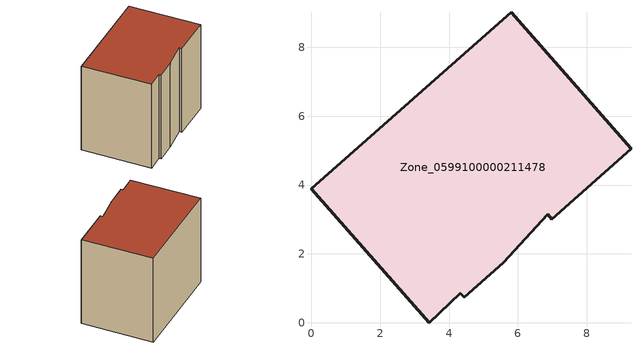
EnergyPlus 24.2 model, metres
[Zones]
Zone_0599100000211478
 floor ground (C_G): 4.32,0.85 3.42,0 0,3.89 5.8,9.02 9.29,5.05 6.99,3 6.86,3.14 5.58,1.75 4.44,0.74 z0
 wall outside (C_F): 5.8,9.02 0,3.89 3.42,0 4.32,0.85 4.44,0.74 5.58,1.75 6.86,3.14 6.99,3 9.29,5.05 5.8,9.02 z0:6.82
 roof outside (C_R): 5.58,1.75 6.86,3.14 6.99,3 9.29,5.05 5.8,9.02 0,3.89 3.42,0 4.32,0.85 4.44,0.74 z6.82
[BUILDING]
Pand.0599100000211478: North Axis=0; Terrain=City; Loads Convergence Tolerance Value=0.04; Temperature Convergence Tolerance Value=0.4; Solar Distribution=FullExterior; Maximum Number of Warmup Days=25; Minimum Number of Warmup Days=1
[Site:Location]
Rotterdam.The.Hague.AP_ZH_NLD Design_Conditions: Latitude=51.96; Longitude=4.45; Time Zone=1; Elevation=-4.5
[SITE:GROUNDTEMPERATURE:BUILDINGSURFACE]
18, 18, 18, 18, 18, 18, 18, 18, 18, 18, 18, 18
[MATERIAL] Thermal Absorptance=0.9; Solar Absorptance=0.7; Visible Absorptance=0.7
Name | Roughness | Thickness | Conductivity | Density | Specific Heat
G.TC.1946 | MediumSmooth | 0.15 | 1 | 540 | 1210
F.TC.1946 | Rough | 0.3 | 0.857143 | 1920 | 840
R.TC.1946 | MediumRough | 0.2 | 0.909091 | 1500 | 1000
[CONSTRUCTION]
C_G: G.TC.1946
C_F: F.TC.1946
C_R: R.TC.1946
[ZONE]
Zone_0599100000211478: Type=1; Multiplier=1; Ceiling Height=Autocalculate; Volume=Autocalculate; Floor Area=autocalculate; Part of Total Floor Area=Yes
[ZONEINFILTRATION:DESIGNFLOWRATE]
Infil_Zone_0599100000211478: Zone or ZoneList or Space or SpaceList=Zone_0599100000211478; Schedule=AlwaysOn; Design Flow Rate Calculation Method=Flow/Area; Flow Rate per Floor Area=0.003; Constant Term Coefficient=1; Temperature Term Coefficient=0; Velocity Term Coefficient=0; Velocity Squared Term Coefficient=0
[HVACTEMPLATE:ZONE:IDEALLOADSAIRSYSTEM]
Zone_0599100000211478: Maximum Heating Supply Air Temperature=50; Minimum Cooling Supply Air Temperature=13; Maximum Heating Supply Air Humidity Ratio=0.0156; Minimum Cooling Supply Air Humidity Ratio=0.0077; Heating Limit=NoLimit; Cooling Limit=NoLimit; Dehumidification Control Type=ConstantSensibleHeatRatio; Cooling Sensible Heat Ratio=0.7; Dehumidification Setpoint=60; Humidification Control Type=None; Humidification Setpoint=30; Outdoor Air Method=None; Outdoor Air Flow Rate per Person=0.00944; Outdoor Air Flow Rate per Zone Floor Area=0; Outdoor Air Flow Rate per Zone=0; Demand Controlled Ventilation Type=None; Outdoor Air Economizer Type=NoEconomizer; Heat Recovery Type=None; Sensible Heat Recovery Effectiveness=0.7; Latent Heat Recovery Effectiveness=0.65
[ZONECONTROL:THERMOSTAT]
ThermostatControl_Zone_0599100000211478: Zone or ZoneList=Zone_0599100000211478; Control Type Schedule=DualSetpointControlType; Control 1=Thermostat_Zone_0599100000211478; Temperature Difference Between Cutout And Setpoint=0
[THERMOSTATSETPOINT:DUALSETPOINT]
Thermostat_Zone_0599100000211478: Heating Setpoint Temperature Schedule=HeatingSetpoint_Zone_0599100000211478; Cooling Setpoint Temperature Schedule=CoolingSetpoint_Zone_0599100000211478
[SCHEDULE:COMPACT]
HeatingSetpoint_Zone_0599100000211478: Through: 12/31, For: AllDays, Until: 24:00, 21
CoolingSetpoint_Zone_0599100000211478: Through: 12/31, For: AllDays, Until: 24:00, 24
DualSetpointControlType: Through: 12/31, For: AllDays, Until: 24:00, 4
AlwaysOn: Through: 12/31, For: AllDays, Until: 24:00, 1
